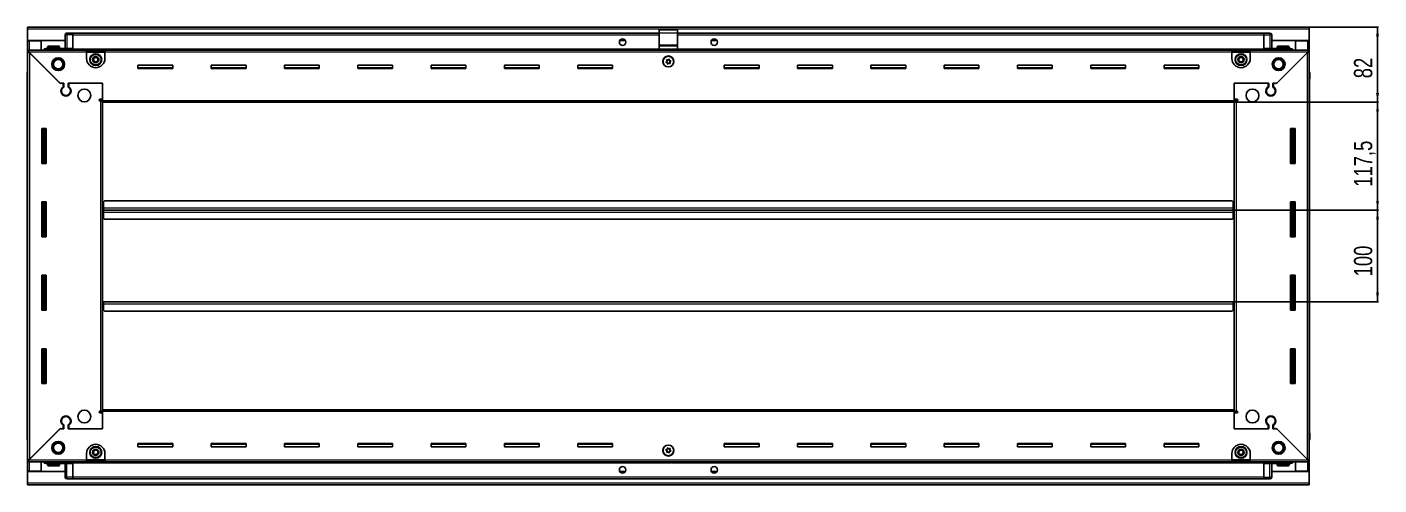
# Model space of a CAD drawing. Header units: millimetres. Extents: x 1256 to 6047, y -475 to 1867.
# Drawn here: x 4571 to 6047, y 1198 to 1697 of the extents above; entities that cross this region are included whole.
import ezdxf

# ---------------------------------------------------------------- set-up
doc = ezdxf.new("R2010")
doc.units = ezdxf.units.MM
doc.layers.add('FORMAT', color=7, linetype='Continuous')
doc.styles.add('SLDTEXTSTYLE0', font='TXT', dxfattribs={"width": 0.75})
doc.dimstyles.new('SLDDIMSTYLE0', dxfattribs={"dimtxt": 20, "dimasz": 10, "dimexe": 0, "dimexo": 0.0625, "dimgap": 5, "dimtad": 2, "dimdec": 1, "dimrnd": 1e-09, "dimzin": 12, "dimdsep": 46, "dimtxsty": 'SLDTEXTSTYLE0', "dimsah": 1, "dimcen": 0.09, "dimadec": 0, "dimazin": 3, "dimtfac": 1, "dimtofl": 0, "dimtmove": 0, "dimatfit": 3, "dimfxl": 0, "dimfrac": 2, "dimtolj": 1, "dimtzin": 12, "dimarcsym": 0})

# ---------------------------------------------------------------- blocks, each defined once
blk = doc.blocks.new('_D_6')
at = {"layer": 'FORMAT'}
for p, q in [((5970.5, 1696.6), (6046, 1696.6)), ((6045, 1696.6), (6045, 1614.6)), ((5888.5, 1614.6), (6046, 1614.6))]:
    blk.add_line(p, q, dxfattribs=at)
for points in [[(6045, 1696.6), (6043.4, 1686.6), (6046.5, 1686.6)], [(6045, 1614.6), (6046.5, 1624.6), (6043.4, 1624.6)]]:
    blk.add_solid(points, dxfattribs=at)
at = {"layer": 'FORMAT', "insert": (6019.2, 1640.8), "char_height": 20, "attachment_point": 1, "rotation": 90, "style": 'SLDTEXTSTYLE0'}
blk.add_mtext('82', dxfattribs=at)
blk = doc.blocks.new('_D_7')
at = {"layer": 'FORMAT'}
for p, q in [((5888.5, 1614.6), (6046, 1614.6)), ((6045, 1497.1), (6045, 1614.6)), ((5887.5, 1497.1), (6046, 1497.1))]:
    blk.add_line(p, q, dxfattribs=at)
for points in [[(6045, 1614.6), (6043.4, 1604.6), (6046.5, 1604.6)], [(6045, 1497.1), (6046.5, 1507.1), (6043.4, 1507.1)]]:
    blk.add_solid(points, dxfattribs=at)
at = {"layer": 'FORMAT', "insert": (6019.2, 1522.6), "char_height": 20, "attachment_point": 1, "rotation": 90, "style": 'SLDTEXTSTYLE0'}
blk.add_mtext('117,5', dxfattribs=at)
blk = doc.blocks.new('_D_8')
at = {"layer": 'FORMAT'}
for p, q in [((5887.5, 1497.1), (6046, 1497.1)), ((6045, 1497.1), (6045, 1397.1)), ((5887.5, 1397.1), (6046, 1397.1))]:
    blk.add_line(p, q, dxfattribs=at)
for points in [[(6045, 1497.1), (6043.4, 1487.1), (6046.5, 1487.1)], [(6045, 1397.1), (6046.5, 1407.1), (6043.4, 1407.1)]]:
    blk.add_solid(points, dxfattribs=at)
at = {"layer": 'FORMAT', "insert": (6019.2, 1424.9), "char_height": 20, "attachment_point": 1, "rotation": 90, "style": 'SLDTEXTSTYLE0'}
blk.add_mtext('100', dxfattribs=at)

msp = doc.modelspace()

# ---------------------------------------------------------------- linework, layer by layer
at = {"color": 7, "linetype": 'Continuous', "lineweight": 25}
for p, q in [((4571.49, 1696.6), (5970.49, 1696.6)), ((4571.49, 1694.5), (4571.49, 1696.6)), ((4571.49, 1682.1), (4571.49, 1694.5)), ((4612.49, 1673.1), (4612.49, 1688.1)), ((4613.17, 1689.6), (4613.16, 1689.6)), ((4614.49, 1690.1), (4620.99, 1690.1)), ((4614.49, 1690.1), (4620.99, 1690.1)), ((4620.99, 1690.1), (4620.99, 1690.1)), ((4620.99, 1690.1), (4620.99, 1690.1)), ((4620.99, 1690.1), (4620.99, 1688.1)), ((5260.99, 1689.95), (4620.99, 1689.95)), ((4620.99, 1673.1), (4620.99, 1688.1)), ((5260.99, 1693.6), (5280.99, 1693.6)), ((5260.99, 1690.34), (5260.99, 1693.6)), ((5260.99, 1677.19), (5260.99, 1690.34)), ((5280.99, 1690.34), (5280.99, 1693.6)), ((5280.99, 1677.19), (5280.99, 1690.34)), ((5920.99, 1689.95), (5280.99, 1689.95)), ((5920.99, 1690.1), (5920.99, 1690.1)), ((5927.49, 1690.1), (5920.99, 1690.1)), ((5927.49, 1690.1), (5920.99, 1690.1)), ((5920.99, 1690.1), (5920.99, 1688.1)), ((5920.99, 1673.1), (5920.99, 1688.1)), ((5929.49, 1688.1), (5929.49, 1688.1)), ((5929.49, 1673.1), (5929.49, 1688.1)), ((5970.49, 1696.6), (5970.49, 1694.5)), ((5970.49, 1694.5), (5970.49, 1682.1)), ((4612.49, 1682.1), (4571.49, 1682.1)), ((4571.49, 1681.6), (4571.49, 1682.1)), ((4571.49, 1681.6), (4573.59, 1681.6)), ((4571.49, 1671.35), (4571.49, 1681.6)), ((4571.49, 1669.85), (4571.49, 1671.35)), ((4571.49, 1671.35), (4572.49, 1671.35)), ((4571.49, 1669.35), (4571.49, 1669.85)), ((4571.49, 1669.85), (4572.49, 1669.85)), ((4571.49, 1224.85), (4571.49, 1669.35)), ((4572.99, 1669.35), (4571.49, 1669.35)), ((4572.49, 1671.35), (4635.99, 1671.35)), ((4572.49, 1669.85), (4572.49, 1671.35)), ((4572.99, 1681.6), (4572.99, 1682.1)), ((4573.09, 1669.25), (4606.99, 1635.35)), ((4586.49, 1681.6), (4573.59, 1681.6)), ((4607.69, 1634.65), (4573.59, 1668.75)), ((4586.49, 1671.35), (4586.49, 1681.6)), ((4591.99, 1673.1), (4620.99, 1673.1)), ((4593.49, 1675), (4593.49, 1673.1)), ((4594.29, 1675.8), (4605.69, 1675.8)), ((4606.49, 1673.1), (4606.49, 1675)), ((4620.91, 1671.35), (4620.99, 1673.07)), ((4620.99, 1673.1), (4620.99, 1672.6)), ((4620.99, 1671.95), (5920.99, 1671.95)), ((4635.99, 1669.25), (4635.99, 1671.35)), ((4635.99, 1671.35), (4655.99, 1671.35)), ((4635.99, 1669.85), (4655.99, 1669.85)), ((4635.99, 1662.35), (4635.99, 1669.25)), ((4655.99, 1671.35), (4655.99, 1669.25)), ((4655.99, 1671.35), (5885.99, 1671.35)), ((4655.99, 1669.25), (4655.99, 1662.35)), ((5223.86, 1682.1), (5218.12, 1682.1)), ((5260.99, 1676.1), (5260.99, 1677.19)), ((5260.99, 1676.1), (5280.99, 1676.1)), ((5260.99, 1672.6), (5260.99, 1676.1)), ((5260.99, 1672.6), (5280.99, 1672.6)), ((5264.99, 1672.6), (5264.99, 1671.95)), ((5267.49, 1671.95), (5267.49, 1672.6)), ((5274.49, 1671.95), (5274.49, 1672.6)), ((5276.99, 1671.95), (5276.99, 1672.6)), ((5280.99, 1676.1), (5280.99, 1677.19)), ((5280.99, 1672.6), (5280.99, 1676.1)), ((5323.86, 1682.1), (5318.12, 1682.1)), ((5885.99, 1669.25), (5885.99, 1671.35)), ((5885.99, 1671.35), (5905.99, 1671.35)), ((5885.99, 1669.85), (5905.99, 1669.85)), ((5885.99, 1662.35), (5885.99, 1669.25)), ((5905.99, 1671.35), (5969.49, 1671.35)), ((5905.99, 1671.35), (5905.99, 1669.25)), ((5905.99, 1669.25), (5905.99, 1662.35)), ((5920.99, 1673.1), (5920.99, 1672.6)), ((5949.99, 1673.1), (5920.99, 1673.1)), ((5920.99, 1673.07), (5921.06, 1671.35)), ((5970.49, 1682.1), (5929.49, 1682.1)), ((5968.39, 1668.75), (5934.29, 1634.65)), ((5934.99, 1635.35), (5968.89, 1669.25)), ((5935.49, 1675), (5935.49, 1673.1)), ((5936.29, 1675.8), (5947.69, 1675.8)), ((5948.49, 1673.1), (5948.49, 1675)), ((5955.49, 1671.35), (5955.49, 1681.6)), ((5955.49, 1681.6), (5968.39, 1681.6)), ((5968.39, 1681.6), (5970.49, 1681.6)), ((5968.99, 1681.6), (5968.99, 1682.1)), ((5968.99, 1669.35), (5970.49, 1669.35)), ((5969.49, 1669.85), (5969.49, 1671.35)), ((5969.49, 1671.35), (5970.49, 1671.35)), ((5969.49, 1669.85), (5970.49, 1669.85)), ((5970.49, 1681.6), (5970.49, 1682.1)), ((5970.49, 1681.6), (5970.49, 1671.35)), ((5970.49, 1669.85), (5970.49, 1671.35)), ((5970.49, 1669.85), (5970.49, 1669.35)), ((5970.49, 1669.35), (5970.49, 1224.85)), ((4729.99, 1655.1), (4691.99, 1655.1)), ((4691.99, 1655.1), (4691.99, 1651.6)), ((4729.99, 1651.6), (4729.99, 1655.1)), ((4809.99, 1655.1), (4771.99, 1655.1)), ((4771.99, 1655.1), (4771.99, 1651.6)), ((4809.99, 1651.6), (4809.99, 1655.1)), ((4889.99, 1655.1), (4851.99, 1655.1)), ((4851.99, 1655.1), (4851.99, 1651.6)), ((4889.99, 1651.6), (4889.99, 1655.1)), ((4969.99, 1655.1), (4931.99, 1655.1)), ((4931.99, 1655.1), (4931.99, 1651.6)), ((4969.99, 1651.6), (4969.99, 1655.1)), ((5049.99, 1655.1), (5011.99, 1655.1)), ((5011.99, 1655.1), (5011.99, 1651.6)), ((5049.99, 1651.6), (5049.99, 1655.1)), ((5129.99, 1655.1), (5091.99, 1655.1)), ((5091.99, 1655.1), (5091.99, 1651.6)), ((5129.99, 1651.6), (5129.99, 1655.1)), ((5209.99, 1655.1), (5171.99, 1655.1)), ((5171.99, 1655.1), (5171.99, 1651.6)), ((5209.99, 1651.6), (5209.99, 1655.1)), ((5369.99, 1655.1), (5331.99, 1655.1)), ((5331.99, 1655.1), (5331.99, 1651.6)), ((5369.99, 1651.6), (5369.99, 1655.1)), ((5449.99, 1655.1), (5411.99, 1655.1)), ((5411.99, 1655.1), (5411.99, 1651.6)), ((5449.99, 1651.6), (5449.99, 1655.1)), ((5529.99, 1655.1), (5491.99, 1655.1)), ((5491.99, 1655.1), (5491.99, 1651.6)), ((5529.99, 1651.6), (5529.99, 1655.1)), ((5609.99, 1655.1), (5571.99, 1655.1)), ((5571.99, 1655.1), (5571.99, 1651.6)), ((5609.99, 1651.6), (5609.99, 1655.1)), ((5689.99, 1655.1), (5651.99, 1655.1)), ((5651.99, 1655.1), (5651.99, 1651.6)), ((5689.99, 1651.6), (5689.99, 1655.1)), ((5769.99, 1655.1), (5731.99, 1655.1)), ((5731.99, 1655.1), (5731.99, 1651.6)), ((5769.99, 1651.6), (5769.99, 1655.1)), ((5849.99, 1655.1), (5811.99, 1655.1)), ((5811.99, 1655.1), (5811.99, 1651.6)), ((5849.99, 1651.6), (5849.99, 1655.1)), ((4570.99, 1646.6), (4570.99, 1640.1)), ((4570.99, 1640.1), (4570.99, 1646.6)), ((4570.99, 1640.1), (4570.99, 1640.1)), ((4571.49, 1640.1), (4570.99, 1640.1)), ((4571.14, 1640.1), (4571.14, 1254.1)), ((4729.99, 1652.35), (4691.99, 1652.35)), ((4691.99, 1651.6), (4729.99, 1651.6)), ((4809.99, 1652.35), (4771.99, 1652.35)), ((4771.99, 1651.6), (4809.99, 1651.6)), ((4889.99, 1652.35), (4851.99, 1652.35)), ((4851.99, 1651.6), (4889.99, 1651.6)), ((4969.99, 1652.35), (4931.99, 1652.35)), ((4931.99, 1651.6), (4969.99, 1651.6)), ((5049.99, 1652.35), (5011.99, 1652.35)), ((5011.99, 1651.6), (5049.99, 1651.6)), ((5129.99, 1652.35), (5091.99, 1652.35)), ((5091.99, 1651.6), (5129.99, 1651.6)), ((5209.99, 1652.35), (5171.99, 1652.35)), ((5171.99, 1651.6), (5209.99, 1651.6)), ((5369.99, 1652.35), (5331.99, 1652.35)), ((5331.99, 1651.6), (5369.99, 1651.6)), ((5449.99, 1652.35), (5411.99, 1652.35)), ((5411.99, 1651.6), (5449.99, 1651.6)), ((5529.99, 1652.35), (5491.99, 1652.35)), ((5491.99, 1651.6), (5529.99, 1651.6)), ((5609.99, 1652.35), (5571.99, 1652.35)), ((5571.99, 1651.6), (5609.99, 1651.6)), ((5689.99, 1652.35), (5651.99, 1652.35)), ((5651.99, 1651.6), (5689.99, 1651.6)), ((5769.99, 1652.35), (5731.99, 1652.35)), ((5731.99, 1651.6), (5769.99, 1651.6)), ((5849.99, 1652.35), (5811.99, 1652.35)), ((5811.99, 1651.6), (5849.99, 1651.6)), ((5970.49, 1647.93), (5970.49, 1647.93)), ((5970.49, 1640.1), (5970.99, 1640.1)), ((5970.84, 1254.1), (5970.84, 1640.1)), ((5970.99, 1646.6), (5970.99, 1640.1)), ((5970.99, 1640.1), (5970.99, 1646.6)), ((5970.99, 1640.1), (5970.99, 1640.1)), ((5970.99, 1640.1), (5970.99, 1640.1)), ((4606.99, 1635.35), (4611.19, 1635.35)), ((4608.39, 1635.35), (4607.69, 1634.65)), ((4610.49, 1635.35), (4608.39, 1635.35)), ((4610.49, 1635.35), (4610.49, 1631.46)), ((4611.19, 1635.35), (4611.19, 1631.07)), ((4615.79, 1635.35), (4653.49, 1635.35)), ((4615.79, 1631.07), (4615.79, 1635.35)), ((4616.49, 1631.46), (4616.49, 1635.35)), ((4653.49, 1635.35), (4616.49, 1635.35)), ((4653.49, 1616.7), (4653.49, 1635.35)), ((4653.49, 1618.1), (4653.49, 1635.35)), ((5888.49, 1635.35), (5926.19, 1635.35)), ((5888.49, 1616.7), (5888.49, 1635.35)), ((5888.49, 1635.35), (5888.49, 1618.1)), ((5925.49, 1635.35), (5888.49, 1635.35)), ((5925.49, 1635.35), (5925.49, 1631.46)), ((5926.19, 1635.35), (5926.19, 1631.07)), ((5930.79, 1635.35), (5934.99, 1635.35)), ((5930.79, 1631.07), (5930.79, 1635.35)), ((5933.59, 1635.35), (5931.49, 1635.35)), ((5931.49, 1631.46), (5931.49, 1635.35)), ((5934.29, 1634.65), (5933.59, 1635.35)), ((4611.49, 1622.49), (4611.49, 1621.73)), ((4650.64, 1618.1), (4653.49, 1618.1)), ((4651.39, 1616.1), (4650.64, 1616.1)), ((4651.39, 1616.1), (4653.49, 1616.1)), ((4653.49, 1617.1), (4651.49, 1617.1)), ((4651.49, 1617.1), (4651.49, 1616.1)), ((4653.49, 1614.6), (4653.49, 1616.7)), ((5888.49, 1614.6), (4653.49, 1614.6)), ((4653.49, 1279.6), (4653.49, 1614.6)), ((5888.49, 1618.1), (5891.34, 1618.1)), ((5890.49, 1617.1), (5888.49, 1617.1)), ((5888.49, 1616.7), (5888.49, 1614.6)), ((5888.49, 1616.1), (5890.59, 1616.1)), ((5888.49, 1614.6), (5888.49, 1279.6)), ((5890.49, 1616.1), (5890.49, 1617.1)), ((5891.34, 1616.1), (5890.59, 1616.1)), ((5930.49, 1622.49), (5930.49, 1621.73)), ((4591.99, 1586.1), (4586.99, 1586.1)), ((4586.99, 1586.1), (4586.99, 1548.1)), ((4589.14, 1548.1), (4589.14, 1586.1)), ((4590.93, 1548.1), (4590.93, 1586.1)), ((4590.97, 1548.1), (4590.97, 1586.1)), ((4591.99, 1548.1), (4591.99, 1586.1)), ((5949.99, 1586.1), (5949.99, 1548.1)), ((5954.99, 1586.1), (5949.99, 1586.1)), ((5951.01, 1586.1), (5951.01, 1548.1)), ((5951.05, 1586.1), (5951.05, 1548.1)), ((5952.84, 1586.1), (5952.84, 1548.1)), ((5954.99, 1548.1), (5954.99, 1586.1)), ((4586.99, 1548.1), (4591.99, 1548.1)), ((5949.99, 1548.1), (5954.99, 1548.1)), ((4591.99, 1506.1), (4586.99, 1506.1)), ((4586.99, 1506.1), (4586.99, 1468.1)), ((4589.14, 1468.1), (4589.14, 1506.1)), ((4590.93, 1468.1), (4590.93, 1506.1)), ((4590.97, 1468.1), (4590.97, 1506.1)), ((4591.99, 1468.1), (4591.99, 1506.1)), ((4655.49, 1507.1), (4654.49, 1506.1)), ((4654.49, 1506.1), (4654.49, 1499.2)), ((5886.49, 1507.1), (4655.49, 1507.1)), ((5887.49, 1506.1), (5886.49, 1507.1)), ((5887.49, 1499.2), (5887.49, 1506.1)), ((5949.99, 1506.1), (5949.99, 1468.1)), ((5954.99, 1506.1), (5949.99, 1506.1)), ((5951.01, 1506.1), (5951.01, 1468.1)), ((5951.05, 1506.1), (5951.05, 1468.1)), ((5952.84, 1506.1), (5952.84, 1468.1)), ((5954.99, 1468.1), (5954.99, 1506.1)), ((4654.24, 1497.1), (4653.49, 1497.1)), ((4654.49, 1499.95), (4654.24, 1499.95)), ((4654.24, 1499.95), (4654.24, 1497.1)), ((4654.24, 1497.1), (4654.24, 1494.25)), ((4654.24, 1494.25), (4654.49, 1494.25)), ((4654.49, 1497.1), (4654.49, 1499.2)), ((4654.49, 1495), (4654.49, 1497.1)), ((5887.49, 1497.1), (4654.49, 1497.1)), ((4654.49, 1495), (4654.49, 1488.1)), ((5887.74, 1499.95), (5887.49, 1499.95)), ((5887.49, 1499.2), (5887.49, 1497.1)), ((5887.49, 1497.1), (5887.49, 1495)), ((5887.49, 1488.1), (5887.49, 1495)), ((5887.49, 1494.25), (5887.74, 1494.25)), ((5887.74, 1497.1), (5887.74, 1499.95)), ((5887.74, 1494.25), (5887.74, 1497.1)), ((5888.49, 1497.1), (5887.74, 1497.1)), ((4654.49, 1488.1), (4655.49, 1487.1)), ((4655.49, 1487.1), (5886.49, 1487.1)), ((5886.49, 1487.1), (5887.49, 1488.1)), ((4586.99, 1468.1), (4591.99, 1468.1)), ((5949.99, 1468.1), (5954.99, 1468.1)), ((4591.99, 1426.1), (4586.99, 1426.1)), ((4586.99, 1426.1), (4586.99, 1388.1)), ((4589.14, 1388.1), (4589.14, 1426.1)), ((4590.93, 1388.1), (4590.93, 1426.1)), ((4590.97, 1388.1), (4590.97, 1426.1)), ((4591.99, 1388.1), (4591.99, 1426.1)), ((5949.99, 1426.1), (5949.99, 1388.1)), ((5954.99, 1426.1), (5949.99, 1426.1)), ((5951.01, 1426.1), (5951.01, 1388.1)), ((5951.05, 1426.1), (5951.05, 1388.1)), ((5952.84, 1426.1), (5952.84, 1388.1)), ((5954.99, 1388.1), (5954.99, 1426.1)), ((4586.99, 1388.1), (4591.99, 1388.1)), ((4653.49, 1397.1), (4654.24, 1397.1)), ((4654.24, 1397.1), (4654.24, 1394.25)), ((4654.24, 1394.25), (4654.49, 1394.25)), ((4654.49, 1397.1), (5887.49, 1397.1)), ((4654.49, 1395), (4654.49, 1397.1)), ((4654.49, 1395), (4654.49, 1388.1)), ((4654.49, 1388.1), (4655.49, 1387.1)), ((4655.49, 1387.1), (5886.49, 1387.1)), ((5886.49, 1387.1), (5887.49, 1388.1)), ((5887.49, 1397.1), (5887.49, 1395)), ((5887.49, 1388.1), (5887.49, 1395)), ((5887.49, 1394.25), (5887.74, 1394.25)), ((5887.74, 1394.25), (5887.74, 1397.1)), ((5887.74, 1397.1), (5888.49, 1397.1)), ((5949.99, 1388.1), (5954.99, 1388.1)), ((4591.99, 1346.1), (4586.99, 1346.1)), ((4586.99, 1346.1), (4586.99, 1308.1)), ((4589.14, 1308.1), (4589.14, 1346.1)), ((4590.93, 1308.1), (4590.93, 1346.1)), ((4590.97, 1308.1), (4590.97, 1346.1)), ((4591.99, 1308.1), (4591.99, 1346.1)), ((5949.99, 1346.1), (5949.99, 1308.1)), ((5954.99, 1346.1), (5949.99, 1346.1)), ((5951.01, 1346.1), (5951.01, 1308.1)), ((5951.05, 1346.1), (5951.05, 1308.1)), ((5952.84, 1346.1), (5952.84, 1308.1)), ((5954.99, 1308.1), (5954.99, 1346.1)), ((4586.99, 1308.1), (4591.99, 1308.1)), ((5949.99, 1308.1), (5954.99, 1308.1)), ((4611.49, 1272.48), (4611.49, 1271.72)), ((4650.64, 1278.1), (4651.39, 1278.1)), ((4653.49, 1276.1), (4650.64, 1276.1)), ((4653.49, 1278.1), (4651.39, 1278.1)), ((4651.49, 1278.1), (4651.49, 1277.1)), ((4651.49, 1277.1), (4653.49, 1277.1)), ((4653.49, 1279.6), (5888.49, 1279.6)), ((4653.49, 1277.5), (4653.49, 1279.6)), ((4653.49, 1277.5), (4653.49, 1258.85)), ((4653.49, 1258.85), (4653.49, 1276.1)), ((5888.49, 1279.6), (5888.49, 1277.5)), ((5890.59, 1278.1), (5888.49, 1278.1)), ((5888.49, 1277.5), (5888.49, 1258.85)), ((5888.49, 1277.1), (5890.49, 1277.1)), ((5888.49, 1276.1), (5888.49, 1258.85)), ((5891.34, 1276.1), (5888.49, 1276.1)), ((5890.49, 1277.1), (5890.49, 1278.1)), ((5890.59, 1278.1), (5891.34, 1278.1)), ((5930.49, 1272.48), (5930.49, 1271.72)), ((4606.99, 1258.85), (4573.09, 1224.95)), ((4573.59, 1225.45), (4607.69, 1259.55)), ((4611.19, 1258.85), (4606.99, 1258.85)), ((4607.69, 1259.55), (4608.39, 1258.85)), ((4608.39, 1258.85), (4610.49, 1258.85)), ((4610.49, 1262.74), (4610.49, 1258.85)), ((4611.19, 1263.14), (4611.19, 1258.85)), ((4615.79, 1258.85), (4615.79, 1263.14)), ((4653.49, 1258.85), (4615.79, 1258.85)), ((4616.49, 1258.85), (4616.49, 1262.74)), ((4616.49, 1258.85), (4653.49, 1258.85)), ((5926.19, 1258.85), (5888.49, 1258.85)), ((5888.49, 1258.85), (5925.49, 1258.85)), ((5925.49, 1262.74), (5925.49, 1258.85)), ((5926.19, 1263.14), (5926.19, 1258.85)), ((5930.79, 1258.85), (5930.79, 1263.14)), ((5934.99, 1258.85), (5930.79, 1258.85)), ((5931.49, 1258.85), (5931.49, 1262.74)), ((5931.49, 1258.85), (5933.59, 1258.85)), ((5933.59, 1258.85), (5934.29, 1259.55)), ((5934.29, 1259.55), (5968.39, 1225.45)), ((5968.89, 1224.95), (5934.99, 1258.85)), ((4570.99, 1247.6), (4570.99, 1254.1)), ((4570.99, 1254.1), (4570.99, 1254.1)), ((4570.99, 1254.1), (4570.99, 1254.1)), ((4570.99, 1254.1), (4570.99, 1247.6)), ((4571.49, 1254.1), (4570.99, 1254.1)), ((4571.49, 1246.28), (4571.49, 1246.28)), ((4729.99, 1242.6), (4691.99, 1242.6)), ((4691.99, 1242.6), (4691.99, 1239.1)), ((4691.99, 1241.85), (4729.99, 1241.85)), ((4729.99, 1239.1), (4729.99, 1242.6)), ((4809.99, 1242.6), (4771.99, 1242.6)), ((4771.99, 1242.6), (4771.99, 1239.1)), ((4771.99, 1241.85), (4809.99, 1241.85)), ((4809.99, 1239.1), (4809.99, 1242.6)), ((4889.99, 1242.6), (4851.99, 1242.6)), ((4851.99, 1242.6), (4851.99, 1239.1)), ((4851.99, 1241.85), (4889.99, 1241.85)), ((4889.99, 1239.1), (4889.99, 1242.6)), ((4969.99, 1242.6), (4931.99, 1242.6)), ((4931.99, 1242.6), (4931.99, 1239.1)), ((4931.99, 1241.85), (4969.99, 1241.85)), ((4969.99, 1239.1), (4969.99, 1242.6)), ((5049.99, 1242.6), (5011.99, 1242.6)), ((5011.99, 1242.6), (5011.99, 1239.1)), ((5011.99, 1241.85), (5049.99, 1241.85)), ((5049.99, 1239.1), (5049.99, 1242.6)), ((5129.99, 1242.6), (5091.99, 1242.6)), ((5091.99, 1242.6), (5091.99, 1239.1)), ((5091.99, 1241.85), (5129.99, 1241.85)), ((5129.99, 1239.1), (5129.99, 1242.6)), ((5209.99, 1242.6), (5171.99, 1242.6)), ((5171.99, 1242.6), (5171.99, 1239.1)), ((5171.99, 1241.85), (5209.99, 1241.85)), ((5209.99, 1239.1), (5209.99, 1242.6)), ((5369.99, 1242.6), (5331.99, 1242.6)), ((5331.99, 1242.6), (5331.99, 1239.1)), ((5331.99, 1241.85), (5369.99, 1241.85)), ((5369.99, 1239.1), (5369.99, 1242.6)), ((5449.99, 1242.6), (5411.99, 1242.6)), ((5411.99, 1242.6), (5411.99, 1239.1)), ((5411.99, 1241.85), (5449.99, 1241.85)), ((5449.99, 1239.1), (5449.99, 1242.6)), ((5529.99, 1242.6), (5491.99, 1242.6)), ((5491.99, 1242.6), (5491.99, 1239.1)), ((5491.99, 1241.85), (5529.99, 1241.85)), ((5529.99, 1239.1), (5529.99, 1242.6)), ((5609.99, 1242.6), (5571.99, 1242.6)), ((5571.99, 1242.6), (5571.99, 1239.1)), ((5571.99, 1241.85), (5609.99, 1241.85)), ((5609.99, 1239.1), (5609.99, 1242.6)), ((5689.99, 1242.6), (5651.99, 1242.6)), ((5651.99, 1242.6), (5651.99, 1239.1)), ((5651.99, 1241.85), (5689.99, 1241.85)), ((5689.99, 1239.1), (5689.99, 1242.6)), ((5769.99, 1242.6), (5731.99, 1242.6)), ((5731.99, 1242.6), (5731.99, 1239.1)), ((5731.99, 1241.85), (5769.99, 1241.85)), ((5769.99, 1239.1), (5769.99, 1242.6)), ((5849.99, 1242.6), (5811.99, 1242.6)), ((5811.99, 1242.6), (5811.99, 1239.1)), ((5811.99, 1241.85), (5849.99, 1241.85)), ((5849.99, 1239.1), (5849.99, 1242.6)), ((5970.49, 1254.1), (5970.99, 1254.1)), ((5970.99, 1254.1), (5970.99, 1254.1)), ((5970.99, 1247.6), (5970.99, 1254.1)), ((5970.99, 1254.1), (5970.99, 1247.6)), ((4571.49, 1224.35), (4571.49, 1224.85)), ((4572.99, 1224.85), (4571.49, 1224.85)), ((4635.99, 1224.95), (4635.99, 1231.85)), ((4635.99, 1222.85), (4635.99, 1224.95)), ((4655.99, 1231.85), (4655.99, 1224.95)), ((4655.99, 1224.95), (4655.99, 1222.85)), ((4691.99, 1239.1), (4729.99, 1239.1)), ((4771.99, 1239.1), (4809.99, 1239.1)), ((4851.99, 1239.1), (4889.99, 1239.1)), ((4931.99, 1239.1), (4969.99, 1239.1)), ((5011.99, 1239.1), (5049.99, 1239.1)), ((5091.99, 1239.1), (5129.99, 1239.1)), ((5171.99, 1239.1), (5209.99, 1239.1)), ((5331.99, 1239.1), (5369.99, 1239.1)), ((5411.99, 1239.1), (5449.99, 1239.1)), ((5491.99, 1239.1), (5529.99, 1239.1)), ((5571.99, 1239.1), (5609.99, 1239.1)), ((5651.99, 1239.1), (5689.99, 1239.1)), ((5731.99, 1239.1), (5769.99, 1239.1)), ((5811.99, 1239.1), (5849.99, 1239.1)), ((5885.99, 1224.95), (5885.99, 1231.85)), ((5885.99, 1222.85), (5885.99, 1224.95)), ((5905.99, 1231.85), (5905.99, 1224.95)), ((5905.99, 1224.95), (5905.99, 1222.85)), ((5968.99, 1224.85), (5970.49, 1224.85)), ((5970.49, 1224.85), (5970.49, 1224.35)), ((4571.49, 1224.35), (4571.49, 1222.85)), ((4572.49, 1224.35), (4571.49, 1224.35)), ((4571.49, 1212.6), (4571.49, 1222.85)), ((4572.49, 1222.85), (4571.49, 1222.85)), ((4573.59, 1212.6), (4571.49, 1212.6)), ((4571.49, 1212.1), (4571.49, 1212.6)), ((4571.49, 1199.7), (4571.49, 1212.1)), ((4571.49, 1212.1), (4612.49, 1212.1)), ((4572.49, 1224.35), (4572.49, 1222.85)), ((4635.99, 1222.85), (4572.49, 1222.85)), ((4572.99, 1212.1), (4572.99, 1212.6)), ((4573.59, 1212.6), (4586.49, 1212.6)), ((4586.49, 1212.6), (4586.49, 1222.85)), ((4591.99, 1221.1), (4620.99, 1221.1)), ((4593.49, 1221.1), (4593.49, 1219.2)), ((4598.06, 1218.4), (4594.29, 1218.4)), ((4605.69, 1218.4), (4598.06, 1218.4)), ((4606.49, 1219.2), (4606.49, 1221.1)), ((4612.49, 1221.1), (4612.49, 1206.1)), ((4620.99, 1221.14), (4620.91, 1222.85)), ((5920.99, 1222.25), (4620.99, 1222.25)), ((4620.99, 1221.1), (4620.99, 1221.6)), ((4620.99, 1221.1), (4620.99, 1206.1)), ((4655.99, 1224.35), (4635.99, 1224.35)), ((4655.99, 1222.85), (4635.99, 1222.85)), ((5885.99, 1222.85), (4655.99, 1222.85)), ((5218.12, 1212.1), (5223.86, 1212.1)), ((5318.12, 1212.1), (5323.86, 1212.1)), ((5905.99, 1224.35), (5885.99, 1224.35)), ((5905.99, 1222.85), (5885.99, 1222.85)), ((5969.49, 1222.85), (5905.99, 1222.85)), ((5921.06, 1222.85), (5920.99, 1221.14)), ((5920.99, 1221.1), (5920.99, 1221.6)), ((5949.99, 1221.1), (5920.99, 1221.1)), ((5920.99, 1221.1), (5920.99, 1206.1)), ((5929.49, 1221.1), (5929.49, 1206.1)), ((5929.49, 1212.1), (5970.49, 1212.1)), ((5935.49, 1221.1), (5935.49, 1219.2)), ((5943.28, 1218.4), (5936.29, 1218.4)), ((5947.69, 1218.4), (5943.28, 1218.4)), ((5948.49, 1219.2), (5948.49, 1221.1)), ((5955.49, 1212.6), (5955.49, 1222.85)), ((5968.39, 1212.6), (5955.49, 1212.6)), ((5970.49, 1212.6), (5968.39, 1212.6)), ((5968.99, 1212.1), (5968.99, 1212.6)), ((5969.49, 1224.35), (5969.49, 1222.85)), ((5970.49, 1224.35), (5969.49, 1224.35)), ((5970.49, 1222.85), (5969.49, 1222.85)), ((5970.49, 1224.35), (5970.49, 1222.85)), ((5970.49, 1222.85), (5970.49, 1212.6)), ((5970.49, 1212.1), (5970.49, 1212.6)), ((5970.49, 1212.1), (5970.49, 1199.7)), ((4571.49, 1197.6), (4571.49, 1199.7)), ((5970.49, 1197.6), (4571.49, 1197.6)), ((4612.49, 1206.1), (4612.49, 1206.1)), ((4614.49, 1204.1), (4620.99, 1204.1)), ((4614.49, 1204.1), (4620.99, 1204.1)), ((4620.99, 1204.1), (4620.99, 1206.1)), ((4620.99, 1204.25), (5920.99, 1204.25)), ((4620.99, 1204.1), (4620.99, 1204.1)), ((5920.99, 1204.1), (5920.99, 1206.1)), ((5920.99, 1204.1), (5920.99, 1204.1)), ((5927.49, 1204.1), (5920.99, 1204.1)), ((5920.99, 1204.1), (5920.99, 1204.1)), ((5927.49, 1204.1), (5920.99, 1204.1)), ((5928.81, 1204.6), (5928.81, 1204.6)), ((5970.49, 1199.7), (5970.49, 1197.6))]:
    msp.add_line(p, q, dxfattribs=at)
at = {"color": 8, "linetype": 'Continuous', "lineweight": 18}
for p, q in [((5970.49, 1694.5), (4571.49, 1694.5)), ((4612.49, 1688.1), (4614.49, 1688.1)), ((4614.49, 1690.1), (4614.49, 1688.1)), ((4614.49, 1688.1), (4614.49, 1673.1)), ((4620.99, 1688.1), (4614.49, 1688.1)), ((5260.99, 1687.95), (4620.99, 1687.95)), ((5260.99, 1690.34), (5280.99, 1690.34)), ((5920.99, 1687.95), (5280.99, 1687.95)), ((5920.99, 1688.1), (5927.49, 1688.1)), ((5927.49, 1690.1), (5927.49, 1688.1)), ((5929.49, 1688.1), (5927.49, 1688.1)), ((5927.49, 1688.1), (5927.49, 1673.1)), ((4635.99, 1669.25), (4573.09, 1669.25)), ((4573.59, 1681.6), (4573.59, 1682.1)), ((4573.59, 1671.35), (4573.59, 1681.6)), ((4573.59, 1668.75), (4573.59, 1225.45)), ((4593.49, 1675), (4606.49, 1675)), ((5260.99, 1672.6), (4620.99, 1672.6)), ((5920.99, 1671.37), (4620.99, 1671.37)), ((4635.99, 1669.25), (4655.99, 1669.25)), ((5885.99, 1669.25), (4655.99, 1669.25)), ((5260.99, 1677.19), (5280.99, 1677.19)), ((5266.99, 1671.95), (5266.99, 1672.6)), ((5274.99, 1671.95), (5274.99, 1672.6)), ((5920.99, 1672.6), (5280.99, 1672.6)), ((5885.99, 1669.25), (5905.99, 1669.25)), ((5968.89, 1669.25), (5905.99, 1669.25)), ((5935.49, 1675), (5948.49, 1675)), ((5968.39, 1682.1), (5968.39, 1681.6)), ((5968.39, 1681.6), (5968.39, 1671.35)), ((5968.39, 1225.45), (5968.39, 1668.75)), ((4571.49, 1646.6), (4570.99, 1646.6)), ((5970.49, 1646.6), (5970.99, 1646.6)), ((4651.39, 1278.1), (4651.39, 1616.1)), ((4653.49, 1616.7), (5888.49, 1616.7)), ((5890.59, 1616.1), (5890.59, 1278.1)), ((4588.49, 1586.1), (4588.49, 1548.1)), ((4589.72, 1586.1), (4589.72, 1548.1)), ((5952.25, 1548.1), (5952.25, 1586.1)), ((5953.49, 1548.1), (5953.49, 1586.1)), ((4588.49, 1506.1), (4588.49, 1468.1)), ((4589.72, 1506.1), (4589.72, 1468.1)), ((5952.25, 1468.1), (5952.25, 1506.1)), ((5953.49, 1468.1), (5953.49, 1506.1)), ((5887.49, 1499.2), (4654.49, 1499.2)), ((4654.49, 1495), (5887.49, 1495)), ((4588.49, 1426.1), (4588.49, 1388.1)), ((4589.72, 1426.1), (4589.72, 1388.1)), ((5952.25, 1388.1), (5952.25, 1426.1)), ((5953.49, 1388.1), (5953.49, 1426.1)), ((4654.49, 1395), (5887.49, 1395)), ((4588.49, 1346.1), (4588.49, 1308.1)), ((4589.72, 1346.1), (4589.72, 1308.1)), ((5952.25, 1308.1), (5952.25, 1346.1)), ((5953.49, 1308.1), (5953.49, 1346.1)), ((5888.49, 1277.5), (4653.49, 1277.5)), ((4571.49, 1247.6), (4570.99, 1247.6)), ((5970.49, 1247.6), (5970.99, 1247.6)), ((4573.09, 1224.95), (4635.99, 1224.95)), ((4655.99, 1224.95), (4635.99, 1224.95)), ((4655.99, 1224.95), (5885.99, 1224.95)), ((5905.99, 1224.95), (5885.99, 1224.95)), ((5905.99, 1224.95), (5968.89, 1224.95)), ((4573.59, 1212.6), (4573.59, 1222.85)), ((4573.59, 1212.1), (4573.59, 1212.6)), ((4597.79, 1219.2), (4593.49, 1219.2)), ((4606.49, 1219.2), (4597.79, 1219.2)), ((4614.49, 1206.1), (4614.49, 1221.1)), ((4620.99, 1222.84), (5920.99, 1222.84)), ((4620.99, 1221.6), (5920.99, 1221.6)), ((5927.49, 1206.1), (5927.49, 1221.1)), ((5943.46, 1219.2), (5935.49, 1219.2)), ((5948.49, 1219.2), (5943.46, 1219.2)), ((5968.39, 1222.85), (5968.39, 1212.6)), ((5968.39, 1212.6), (5968.39, 1212.1)), ((5970.49, 1199.7), (4571.49, 1199.7)), ((4612.49, 1206.1), (4614.49, 1206.1)), ((4614.49, 1204.1), (4614.49, 1206.1)), ((4620.99, 1206.1), (4614.49, 1206.1)), ((4620.99, 1206.25), (5920.99, 1206.25)), ((5920.99, 1206.1), (5927.49, 1206.1)), ((5929.49, 1206.1), (5927.49, 1206.1)), ((5927.49, 1204.1), (5927.49, 1206.1))]:
    msp.add_line(p, q, dxfattribs=at)
at = {"color": 7, "linetype": 'Continuous', "lineweight": 25, "flags": 128}
msp.add_lwpolyline([(4612.63, 1205.35), (4612.53, 1205.71), (4612.49, 1206.1)], dxfattribs=at)
at = {"color": 7, "linetype": 'Continuous', "lineweight": 25}
for centre, radius in [((5220.99, 1680.1), 3.5), ((5320.99, 1680.1), 3.5), ((4645.99, 1661.1), 6.5), ((5895.99, 1661.1), 6.5), ((4604.99, 1656.1), 7), ((4604.99, 1656.1), 6.03), ((4604.99, 1656.1), 5.1), ((4645.99, 1661.1), 3.46), ((5270.99, 1659.1), 6), ((5270.99, 1658.95), 5.79), ((5270.99, 1658.95), 1.85), ((5895.99, 1661.1), 3.46), ((5936.99, 1656.1), 7), ((5936.99, 1656.1), 6.02), ((5936.99, 1656.1), 5.1), ((4633.49, 1622.1), 7), ((5908.49, 1622.1), 7), ((4633.49, 1272.1), 7), ((5908.49, 1272.1), 7), ((4604.99, 1238.1), 7), ((4604.99, 1238.1), 6.03), ((4604.99, 1238.1), 5.1), ((4645.99, 1233.1), 6.5), ((5270.99, 1235.1), 6), ((5270.99, 1235.25), 5.79), ((5895.99, 1233.1), 6.5), ((5936.99, 1238.1), 7), ((5936.99, 1238.1), 6.02), ((5936.99, 1238.1), 5.1), ((4645.99, 1233.1), 3.46), ((5270.99, 1235.25), 1.85), ((5895.99, 1233.1), 3.46), ((5220.99, 1214.1), 3.5), ((5320.99, 1214.1), 3.5)]:
    msp.add_circle(centre, radius, dxfattribs=at)
at = {"color": 8, "linetype": 'Continuous', "lineweight": 18}
for centre in [(4645.99, 1661.1), (5895.99, 1661.1), (4645.99, 1233.1), (5895.99, 1233.1)]:
    msp.add_circle(centre, 5.7, dxfattribs=at)
at = {"color": 7, "linetype": 'Continuous', "lineweight": 25}
for centre, radius, start, end in [((4614.49, 1688.1), 2, 90, 180), ((4614.49, 1688.1), 2, 123.94202, 131.40962), ((4614.49, 1688.1), 2, 90, 108.58003), ((5927.49, 1688.1), 2, 0, 90), ((5927.49, 1688.1), 2, 0, 90), ((4594.29, 1675), 0.8, 90, 180), ((4605.69, 1675), 0.8, 0, 90), ((4612.29, 1673.3), 0.2, 270, 0), ((5929.69, 1673.3), 0.2, 180, 270), ((5936.29, 1675), 0.8, 90, 180), ((5947.69, 1675), 0.8, 0, 90), ((4645.99, 1662.35), 10, 180, 270), ((4645.99, 1661.1), 2.5, 134.01559, 194.01559), ((4645.99, 1661.1), 2.5, 194.01559, 254.01559), ((4645.99, 1661.1), 2.5, 74.01559, 134.01559), ((4645.99, 1661.1), 2.5, 254.01559, 314.01559), ((4645.99, 1662.35), 10, 270, 0), ((4645.99, 1661.1), 2.5, 14.01559, 74.01559), ((4645.99, 1661.1), 2.5, 314.01559, 14.01559), ((5895.99, 1662.35), 10, 180, 270), ((5895.99, 1661.1), 2.5, 160.11158, 220.11158), ((5895.99, 1661.1), 2.5, 100.11158, 160.11158), ((5895.99, 1661.1), 2.5, 220.11158, 280.11158), ((5895.99, 1661.1), 2.5, 40.11158, 100.11158), ((5895.99, 1662.35), 10, 270, 0), ((5895.99, 1661.1), 2.5, 280.11158, 340.11158), ((5895.99, 1661.1), 2.5, 340.11158, 40.11158), ((4572.99, 1646.6), 2, 138.57492, 180), ((4572.99, 1646.6), 2, 138.59038, 180), ((5968.99, 1646.6), 2, 0, 41.39416), ((4613.49, 1626.85), 5.5, 123.05573, 56.94427), ((4613.49, 1626.85), 4.8, 118.63099, 61.36901), ((5928.49, 1626.85), 5.5, 123.05573, 56.94427), ((5928.49, 1626.85), 4.8, 118.63099, 61.36901), ((4650.64, 1617.1), 1, 90, 270), ((5891.34, 1617.1), 1, 270, 90), ((4613.49, 1267.35), 5.5, 303.05573, 236.94427), ((4613.49, 1267.35), 4.8, 298.63099, 241.36901), ((4650.64, 1277.1), 1, 90, 270), ((5891.34, 1277.1), 1, 270, 90), ((5928.49, 1267.35), 5.5, 303.05573, 236.94427), ((5928.49, 1267.35), 4.8, 298.63099, 241.36901), ((4572.99, 1247.6), 2, 180, 198.58003), ((4572.99, 1247.6), 2, 180, 221.39416), ((4572.99, 1247.6), 2, 213.94202, 221.40962), ((4645.99, 1231.85), 10, 90, 180), ((4645.99, 1231.85), 10, 0, 90), ((5895.99, 1231.85), 10, 90, 180), ((5895.99, 1231.85), 10, 0, 90), ((5968.99, 1247.6), 2, 318.59038, 0), ((4645.99, 1233.1), 2.5, 127.47401, 187.47401), ((4645.99, 1233.1), 2.5, 187.47401, 247.47401), ((4645.99, 1233.1), 2.5, 67.47401, 127.47401), ((4645.99, 1233.1), 2.5, 247.47401, 307.47401), ((4645.99, 1233.1), 2.5, 7.47401, 67.47401), ((4645.99, 1233.1), 2.5, 307.47401, 7.47401), ((5895.99, 1233.1), 2.5, 147.04236, 207.04236), ((5895.99, 1233.1), 2.5, 207.04236, 267.04236), ((5895.99, 1233.1), 2.5, 87.04236, 147.04236), ((5895.99, 1233.1), 2.5, 267.04236, 327.04236), ((5895.99, 1233.1), 2.5, 27.04236, 87.04236), ((5895.99, 1233.1), 2.5, 327.04236, 27.04236), ((4594.29, 1219.2), 0.8, 180, 270), ((4605.69, 1219.2), 0.8, 270, 0), ((4612.29, 1220.9), 0.2, 0, 90), ((5929.69, 1220.9), 0.2, 90, 180), ((5936.29, 1219.2), 0.8, 180, 270), ((5947.69, 1219.2), 0.8, 270, 0), ((4614.49, 1206.1), 2, 180, 270), ((5927.49, 1206.1), 2, 270, 0), ((5927.49, 1206.1), 2, 270, 288.58003), ((5927.49, 1206.1), 2, 303.94202, 311.40962)]:
    msp.add_arc(centre, radius, start, end, dxfattribs=at)
for points, knots in [([(4571.49, 1669.35), (4571.51, 1669.31), (4571.57, 1669.22), (4571.96, 1669.09), (4572.52, 1668.95), (4573.1, 1668.84), (4573.46, 1668.78), (4573.59, 1668.75)], [0, 0, 0, 0, 0.2302553, 0.4485219, 0.6667858, 0.8850496, 1, 1, 1, 1]), ([(4573.09, 1669.25), (4573.04, 1669.51), (4572.95, 1670), (4572.82, 1670.64), (4572.69, 1671.11), (4572.58, 1671.33), (4572.51, 1671.35), (4572.49, 1671.35)], [0, 0, 0, 0, 0.2302553, 0.4485219, 0.6667858, 0.8850496, 1, 1, 1, 1]), ([(4588.77, 1671.35), (4588.89, 1671.55), (4589.28, 1672.2), (4590.43, 1672.91), (4591.47, 1673.04), (4591.99, 1673.1)], [0, 0, 0, 0, 0.18224985, 0.59112493, 1, 1, 1, 1]), ([(4620.99, 1673.1), (4620.99, 1673.07), (4620.99, 1672.99), (4620.99, 1672.37), (4620.99, 1671.79), (4620.99, 1671.4), (4620.99, 1671.37)], [0, 0, 0, 0, 0.3242788, 0.6485576, 0.9728365, 1, 1, 1, 1]), ([(5920.99, 1673.1), (5920.99, 1673.07), (5920.99, 1672.99), (5920.99, 1672.37), (5920.99, 1671.79), (5920.99, 1671.4), (5920.99, 1671.37)], [0, 0, 0, 0, 0.3242788, 0.6485576, 0.9728365, 1, 1, 1, 1]), ([(5953.2, 1671.35), (5953.08, 1671.55), (5952.7, 1672.2), (5951.54, 1672.91), (5950.51, 1673.04), (5949.99, 1673.1)], [0, 0, 0, 0, 0.18224985, 0.59112493, 1, 1, 1, 1]), ([(5968.39, 1668.75), (5968.64, 1668.8), (5969.13, 1668.89), (5969.78, 1669.02), (5970.24, 1669.15), (5970.46, 1669.27), (5970.48, 1669.33), (5970.49, 1669.35)], [0, 0, 0, 0, 0.2302553, 0.4485219, 0.6667858, 0.8850496, 1, 1, 1, 1]), ([(5969.49, 1671.35), (5969.44, 1671.33), (5969.35, 1671.28), (5969.22, 1670.88), (5969.09, 1670.32), (5968.98, 1669.75), (5968.91, 1669.38), (5968.89, 1669.25)], [0, 0, 0, 0, 0.2302553, 0.4485219, 0.6667858, 0.8850496, 1, 1, 1, 1]), ([(4643.21, 1661.9), (4643.58, 1662.26), (4644.28, 1662.93), (4644.97, 1663.59), (4645.29, 1663.91)], [0, 0, 0, 0, 0.5346859, 1, 1, 1, 1]), ([(4643.91, 1659.1), (4643.83, 1659.43), (4643.63, 1660.23), (4643.39, 1661.2), (4643.24, 1661.78), (4643.21, 1661.9)], [0, 0, 0, 0, 0.3629006, 0.8668753, 1, 1, 1, 1]), ([(4646.69, 1658.3), (4646.19, 1658.45), (4645.26, 1658.71), (4644.34, 1658.98), (4643.91, 1659.1)], [0, 0, 0, 0, 0.5346859, 1, 1, 1, 1]), ([(4645.29, 1663.91), (4645.78, 1663.76), (4646.71, 1663.5), (4647.63, 1663.23), (4648.06, 1663.11)], [0, 0, 0, 0, 0.5346859, 1, 1, 1, 1]), ([(4648.76, 1660.31), (4648.39, 1659.95), (4647.7, 1659.28), (4647.01, 1658.61), (4646.69, 1658.3)], [0, 0, 0, 0, 0.5346859, 1, 1, 1, 1]), ([(4648.06, 1663.11), (4648.09, 1662.99), (4648.24, 1662.41), (4648.48, 1661.44), (4648.68, 1660.64), (4648.76, 1660.31)], [0, 0, 0, 0, 0.1331247, 0.6370994, 1, 1, 1, 1]), ([(5269.1, 1661.03), (5269.1, 1661.02), (5269.08, 1660.99), (5269.07, 1660.94), (5269.08, 1660.79), (5269.18, 1660.42), (5269.32, 1659.89), (5269.15, 1659.28), (5268.79, 1658.91), (5268.49, 1658.66), (5268.31, 1658.5), (5268.26, 1658.42), (5268.25, 1658.38), (5268.25, 1658.35), (5268.27, 1658.32), (5268.32, 1658.27), (5268.57, 1658.18), (5269.04, 1658.07), (5269.67, 1657.76), (5269.93, 1657.09), (5269.99, 1656.62), (5270.06, 1656.36), (5270.1, 1656.31), (5270.13, 1656.29), (5270.16, 1656.28), (5270.19, 1656.29), (5270.23, 1656.3), (5270.3, 1656.35), (5270.47, 1656.5), (5270.74, 1656.77), (5271.14, 1657.09), (5271.77, 1657.2), (5272.28, 1657.01), (5272.64, 1656.88), (5272.79, 1656.86), (5272.85, 1656.87), (5272.88, 1656.88), (5272.9, 1656.92), (5272.91, 1656.97), (5272.9, 1657.12), (5272.8, 1657.49), (5272.66, 1658.01), (5272.83, 1658.62), (5273.19, 1659), (5273.49, 1659.25), (5273.66, 1659.41), (5273.71, 1659.49), (5273.73, 1659.53), (5273.72, 1659.56), (5273.71, 1659.59), (5273.65, 1659.63), (5273.4, 1659.73), (5272.94, 1659.84), (5272.3, 1660.15), (5272.05, 1660.81), (5271.99, 1661.29), (5271.92, 1661.54), (5271.87, 1661.6), (5271.85, 1661.62), (5271.82, 1661.63), (5271.78, 1661.62), (5271.74, 1661.6), (5271.67, 1661.56), (5271.5, 1661.41), (5271.24, 1661.14), (5270.83, 1660.82), (5270.21, 1660.71), (5269.7, 1660.89), (5269.33, 1661.03), (5269.19, 1661.05), (5269.13, 1661.04), (5269.11, 1661.03), (5269.1, 1661.03)], [0, 0, 0, 0, 0.00200873, 0.00442003, 0.00936469, 0.02552819, 0.06770529, 0.09578618, 0.12464563, 0.1503415, 0.16051935, 0.16339425, 0.16569651, 0.16724481, 0.16887414, 0.1707699, 0.17860577, 0.21199411, 0.24999446, 0.2879948, 0.32138314, 0.32921901, 0.33111477, 0.3327441, 0.3342924, 0.33621663, 0.33853534, 0.3413178, 0.34966197, 0.37535784, 0.40421729, 0.43229818, 0.47447528, 0.49063878, 0.4966691, 0.49844005, 0.5, 0.50200873, 0.50442003, 0.50936469, 0.52552819, 0.56770529, 0.59578618, 0.62464563, 0.6503415, 0.66051935, 0.66339425, 0.66569651, 0.66724481, 0.66887414, 0.6707699, 0.67860577, 0.71199411, 0.74999446, 0.7879948, 0.82138314, 0.82921901, 0.83111477, 0.8327441, 0.8342924, 0.83621663, 0.83853534, 0.8413178, 0.84966197, 0.87535784, 0.90421729, 0.93229818, 0.97447528, 0.99063878, 0.9966691, 0.99844005, 1, 1, 1, 1]), ([(5893.15, 1660.6), (5893.19, 1660.72), (5893.39, 1661.28), (5893.73, 1662.21), (5894.01, 1662.99), (5894.13, 1663.31)], [0, 0, 0, 0, 0.1331247, 0.6370994, 1, 1, 1, 1]), ([(5895.01, 1658.39), (5894.67, 1658.78), (5894.05, 1659.52), (5893.43, 1660.26), (5893.15, 1660.6)], [0, 0, 0, 0, 0.53468586, 1, 1, 1, 1]), ([(5894.13, 1663.31), (5894.64, 1663.4), (5895.59, 1663.57), (5896.53, 1663.74), (5896.97, 1663.82)], [0, 0, 0, 0, 0.53468586, 1, 1, 1, 1]), ([(5897.85, 1658.9), (5897.34, 1658.81), (5896.39, 1658.64), (5895.45, 1658.47), (5895.01, 1658.39)], [0, 0, 0, 0, 0.5346859, 1, 1, 1, 1]), ([(5896.97, 1663.82), (5897.3, 1663.42), (5897.92, 1662.69), (5898.54, 1661.95), (5898.83, 1661.61)], [0, 0, 0, 0, 0.5346859, 1, 1, 1, 1]), ([(5898.83, 1661.61), (5898.71, 1661.29), (5898.43, 1660.51), (5898.09, 1659.58), (5897.89, 1659.01), (5897.85, 1658.9)], [0, 0, 0, 0, 0.3629006, 0.8668753, 1, 1, 1, 1]), ([(4573.59, 1225.45), (4573.33, 1225.41), (4572.84, 1225.32), (4572.2, 1225.19), (4571.73, 1225.05), (4571.51, 1224.94), (4571.49, 1224.88), (4571.49, 1224.85)], [0, 0, 0, 0, 0.2302553, 0.4485219, 0.6667858, 0.8850496, 1, 1, 1, 1]), ([(4572.49, 1222.85), (4572.53, 1222.88), (4572.62, 1222.93), (4572.76, 1223.33), (4572.89, 1223.88), (4573, 1224.46), (4573.06, 1224.83), (4573.09, 1224.95)], [0, 0, 0, 0, 0.2302553, 0.4485219, 0.6667858, 0.8850496, 1, 1, 1, 1]), ([(4643.32, 1234.21), (4643.42, 1234.29), (4643.9, 1234.65), (4644.69, 1235.26), (4645.34, 1235.76), (4645.61, 1235.97)], [0, 0, 0, 0, 0.1331247, 0.6370994, 1, 1, 1, 1]), ([(4643.7, 1231.35), (4643.63, 1231.86), (4643.5, 1232.82), (4643.38, 1233.77), (4643.32, 1234.21)], [0, 0, 0, 0, 0.5346859, 1, 1, 1, 1]), ([(4646.36, 1230.24), (4645.89, 1230.44), (4645, 1230.81), (4644.11, 1231.18), (4643.7, 1231.35)], [0, 0, 0, 0, 0.5346859, 1, 1, 1, 1]), ([(4645.61, 1235.97), (4646.09, 1235.77), (4646.98, 1235.4), (4647.87, 1235.03), (4648.28, 1234.86)], [0, 0, 0, 0, 0.53468586, 1, 1, 1, 1]), ([(4648.65, 1232), (4648.38, 1231.79), (4647.73, 1231.29), (4646.94, 1230.68), (4646.46, 1230.32), (4646.36, 1230.24)], [0, 0, 0, 0, 0.3629006, 0.8668753, 1, 1, 1, 1]), ([(4648.28, 1234.86), (4648.35, 1234.35), (4648.47, 1233.39), (4648.6, 1232.44), (4648.65, 1232)], [0, 0, 0, 0, 0.5346859, 1, 1, 1, 1]), ([(5269.1, 1233.18), (5269.11, 1233.18), (5269.14, 1233.16), (5269.2, 1233.16), (5269.34, 1233.18), (5269.7, 1233.32), (5270.21, 1233.5), (5270.83, 1233.39), (5271.24, 1233.07), (5271.51, 1232.79), (5271.69, 1232.63), (5271.77, 1232.59), (5271.82, 1232.58), (5271.85, 1232.59), (5271.87, 1232.61), (5271.92, 1232.66), (5271.99, 1232.92), (5272.05, 1233.39), (5272.3, 1234.06), (5272.94, 1234.37), (5273.4, 1234.48), (5273.65, 1234.57), (5273.71, 1234.62), (5273.72, 1234.65), (5273.73, 1234.68), (5273.72, 1234.71), (5273.7, 1234.75), (5273.65, 1234.82), (5273.48, 1234.97), (5273.18, 1235.21), (5272.83, 1235.58), (5272.66, 1236.19), (5272.8, 1236.72), (5272.9, 1237.1), (5272.91, 1237.25), (5272.89, 1237.3), (5272.87, 1237.33), (5272.84, 1237.35), (5272.78, 1237.35), (5272.64, 1237.33), (5272.28, 1237.19), (5271.77, 1237.01), (5271.14, 1237.12), (5270.74, 1237.44), (5270.46, 1237.72), (5270.29, 1237.88), (5270.2, 1237.92), (5270.16, 1237.93), (5270.13, 1237.92), (5270.1, 1237.9), (5270.06, 1237.84), (5269.99, 1237.59), (5269.93, 1237.11), (5269.67, 1236.45), (5269.04, 1236.14), (5268.57, 1236.03), (5268.32, 1235.93), (5268.27, 1235.89), (5268.25, 1235.86), (5268.25, 1235.83), (5268.26, 1235.79), (5268.28, 1235.76), (5268.33, 1235.69), (5268.49, 1235.54), (5268.79, 1235.3), (5269.15, 1234.92), (5269.32, 1234.31), (5269.18, 1233.79), (5269.08, 1233.41), (5269.07, 1233.26), (5269.08, 1233.21), (5269.1, 1233.19), (5269.1, 1233.18)], [0, 0, 0, 0, 0.0020087, 0.00442, 0.0093647, 0.0255282, 0.0677053, 0.0957862, 0.1246456, 0.1503415, 0.1605194, 0.1633943, 0.1656965, 0.1672448, 0.1688741, 0.1707699, 0.1786058, 0.2119941, 0.2499945, 0.2879948, 0.3213831, 0.329219, 0.3311148, 0.3327441, 0.3342924, 0.3362166, 0.3385353, 0.3413178, 0.349662, 0.3753578, 0.4042173, 0.4322982, 0.4744753, 0.4906388, 0.4966691, 0.49844, 0.5, 0.5020087, 0.50442, 0.5093647, 0.5255282, 0.5677053, 0.5957862, 0.6246456, 0.6503415, 0.6605194, 0.6633943, 0.6656965, 0.6672448, 0.6688741, 0.6707699, 0.6786058, 0.7119941, 0.7499945, 0.7879948, 0.8213831, 0.829219, 0.8311148, 0.8327441, 0.8342924, 0.8362166, 0.8385353, 0.8413178, 0.849662, 0.8753578, 0.9042173, 0.9322982, 0.9744753, 0.9906388, 0.9966691, 0.99844, 1, 1, 1, 1]), ([(5893.1, 1233.25), (5893.39, 1233.69), (5893.91, 1234.5), (5894.43, 1235.3), (5894.68, 1235.68)], [0, 0, 0, 0, 0.5346859, 1, 1, 1, 1]), ([(5894.42, 1230.68), (5894.18, 1231.14), (5893.74, 1232), (5893.31, 1232.86), (5893.1, 1233.25)], [0, 0, 0, 0, 0.5346859, 1, 1, 1, 1]), ([(5897.3, 1230.53), (5896.96, 1230.55), (5896.13, 1230.59), (5895.14, 1230.64), (5894.54, 1230.68), (5894.42, 1230.68)], [0, 0, 0, 0, 0.3629006, 0.8668753, 1, 1, 1, 1]), ([(5894.68, 1235.68), (5894.8, 1235.67), (5895.4, 1235.64), (5896.39, 1235.59), (5897.21, 1235.54), (5897.56, 1235.53)], [0, 0, 0, 0, 0.1331247, 0.6370994, 1, 1, 1, 1]), ([(5898.87, 1232.96), (5898.59, 1232.52), (5898.07, 1231.71), (5897.54, 1230.91), (5897.3, 1230.53)], [0, 0, 0, 0, 0.53468586, 1, 1, 1, 1]), ([(5897.56, 1235.53), (5897.79, 1235.07), (5898.23, 1234.21), (5898.67, 1233.35), (5898.87, 1232.96)], [0, 0, 0, 0, 0.5346859, 1, 1, 1, 1]), ([(5970.49, 1224.85), (5970.46, 1224.9), (5970.41, 1224.99), (5970.02, 1225.12), (5969.46, 1225.25), (5968.88, 1225.37), (5968.51, 1225.43), (5968.39, 1225.45)], [0, 0, 0, 0, 0.23025534, 0.4485219, 0.6667858, 0.88504963, 1, 1, 1, 1]), ([(5968.89, 1224.95), (5968.93, 1224.7), (5969.02, 1224.21), (5969.16, 1223.57), (5969.29, 1223.1), (5969.4, 1222.88), (5969.46, 1222.86), (5969.49, 1222.85)], [0, 0, 0, 0, 0.2302553, 0.4485219, 0.6667858, 0.8850496, 1, 1, 1, 1]), ([(4588.77, 1222.85), (4588.89, 1222.65), (4589.28, 1222.01), (4590.43, 1221.3), (4591.47, 1221.17), (4591.99, 1221.1)], [0, 0, 0, 0, 0.1822499, 0.5911249, 1, 1, 1, 1]), ([(4620.99, 1221.1), (4620.99, 1221.14), (4620.99, 1221.22), (4620.99, 1221.84), (4620.99, 1222.4), (4620.99, 1222.77), (4620.99, 1222.78)], [0, 0, 0, 0, 0.3302662, 0.6605324, 0.9907986, 1, 1, 1, 1]), ([(5920.99, 1221.1), (5920.99, 1221.14), (5920.99, 1221.22), (5920.99, 1221.84), (5920.99, 1222.4), (5920.99, 1222.77), (5920.99, 1222.78)], [0, 0, 0, 0, 0.3302672, 0.6605344, 0.9908016, 1, 1, 1, 1]), ([(5953.2, 1222.85), (5953.08, 1222.65), (5952.7, 1222.01), (5951.54, 1221.3), (5950.51, 1221.17), (5949.99, 1221.1)], [0, 0, 0, 0, 0.1822499, 0.5911249, 1, 1, 1, 1])]:
    msp.add_open_spline(points, degree=3, knots=knots, dxfattribs=at)
for points in [[(4573.09, 1669.25), (4573.04, 1669.33), (4572.94, 1669.49), (4572.79, 1669.69), (4572.64, 1669.83), (4572.54, 1669.85), (4572.49, 1669.85)], [(4572.99, 1669.35), (4573, 1669.3), (4573.01, 1669.2), (4573.15, 1669.05), (4573.35, 1668.9), (4573.51, 1668.8), (4573.59, 1668.75)], [(5968.39, 1668.75), (5968.47, 1668.8), (5968.62, 1668.9), (5968.82, 1669.05), (5968.96, 1669.2), (5968.98, 1669.3), (5968.99, 1669.35)], [(5969.49, 1669.85), (5969.44, 1669.85), (5969.34, 1669.83), (5969.19, 1669.69), (5969.04, 1669.49), (5968.94, 1669.33), (5968.89, 1669.25)], [(4572.49, 1224.35), (4572.54, 1224.36), (4572.64, 1224.38), (4572.79, 1224.52), (4572.94, 1224.72), (4573.04, 1224.88), (4573.09, 1224.95)], [(4573.59, 1225.45), (4573.51, 1225.4), (4573.35, 1225.3), (4573.15, 1225.15), (4573.01, 1225), (4573, 1224.9), (4572.99, 1224.85)], [(5968.99, 1224.85), (5968.98, 1224.9), (5968.96, 1225), (5968.82, 1225.15), (5968.62, 1225.3), (5968.47, 1225.4), (5968.39, 1225.45)], [(5968.89, 1224.95), (5968.94, 1224.88), (5969.04, 1224.72), (5969.19, 1224.52), (5969.34, 1224.38), (5969.44, 1224.36), (5969.49, 1224.35)]]:
    msp.add_open_spline(points, degree=3, dxfattribs=at)
at = {"color": 8, "linetype": 'Continuous', "lineweight": 18}
for points, knots in [([(4591.99, 1673.1), (4591.99, 1673.06), (4591.99, 1672.99), (4591.99, 1672.55), (4591.99, 1672.09), (4591.99, 1671.68), (4591.99, 1671.41), (4591.99, 1671.35)], [0, 0, 0, 0, 0.3597529, 0.5534142, 0.7511852, 0.9489563, 1, 1, 1, 1]), ([(5949.99, 1673.1), (5949.99, 1673.06), (5949.99, 1672.99), (5949.99, 1672.55), (5949.99, 1672.09), (5949.99, 1671.68), (5949.99, 1671.41), (5949.99, 1671.35)], [0, 0, 0, 0, 0.3597529, 0.5534142, 0.7511852, 0.9489563, 1, 1, 1, 1]), ([(4591.99, 1221.1), (4591.99, 1221.15), (4591.99, 1221.22), (4591.99, 1221.66), (4591.99, 1222.11), (4591.99, 1222.53), (4591.99, 1222.8), (4591.99, 1222.85)], [0, 0, 0, 0, 0.3597529, 0.5534142, 0.7511852, 0.9489563, 1, 1, 1, 1]), ([(5949.99, 1221.1), (5949.99, 1221.15), (5949.99, 1221.22), (5949.99, 1221.66), (5949.99, 1222.11), (5949.99, 1222.53), (5949.99, 1222.8), (5949.99, 1222.85)], [0, 0, 0, 0, 0.35975288, 0.55341416, 0.75118521, 0.94895626, 1, 1, 1, 1])]:
    msp.add_open_spline(points, degree=3, knots=knots, dxfattribs=at)

# ---------------------------------------------------------------- dimensions: what is measured, and where the dimension line sits
at = {"layer": 'FORMAT'}
for base, p1, p2, picture, middle in [((6044.99, 1614.6), (5970.49, 1696.6), (5888.49, 1614.6), '_D_6', (6044.99, 1655.6)), ((6044.99, 1614.6), (5887.49, 1497.1), (5888.49, 1614.6), '_D_7', (6044.99, 1555.85)), ((6044.99, 1397.1), (5887.49, 1497.1), (5887.49, 1397.1), '_D_8', (6044.99, 1447.1))]:
    dim = msp.add_linear_dim(base=base, p1=p1, p2=p2, angle=90, dimstyle='SLDDIMSTYLE0', dxfattribs=at)
    dim.commit()
    dim.dimension.update_dxf_attribs({"geometry": picture, "text_midpoint": middle, "dimtype": 160})

doc.saveas('drawing.dxf')
